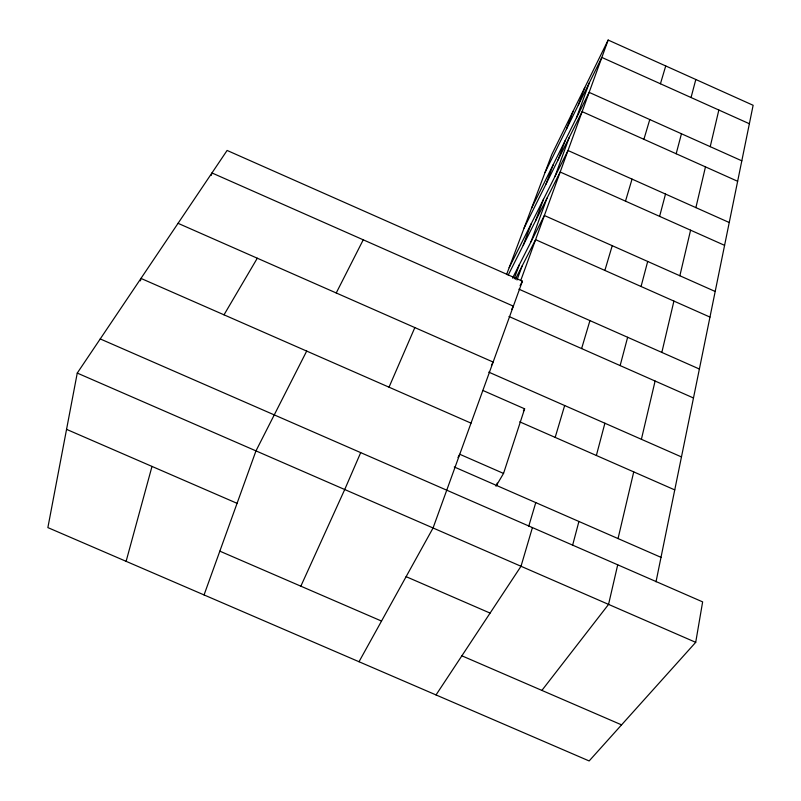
<?xml version="1.0" encoding="UTF-8"?>
<svg xmlns="http://www.w3.org/2000/svg" width="801" height="801" viewBox="0 0 801 801"><rect width="100%" height="100%" fill="white"/><g stroke="black" fill="none" stroke-linecap="round" stroke-linejoin="round"><path stroke-width="1.2" d="M359.008 661.736L433.061 527.989L522.402 281.191L227.104 150.448L77.256 373.076L47.87 527.599L589.146 760.95L695.709 642.332L702.637 601.881L100.235 338.933M656.019 581.816L753.13 105.281L608.159 40.05L551.819 154.483L506.572 274.553M140.425 280.831L140.976 278.418L471.018 423.138M617.711 564.815L608.56 604.395L541.887 690.412M618.042 538.572L633.731 471.889M641.401 439.288L655.098 381.026M661.836 352.42L673.911 301.076M679.859 275.764L690.582 230.177M695.889 207.629L705.471 166.878M710.227 146.653L718.847 110.017M211.334 175.359L211.955 172.946L513.361 306.162L511.639 309.476M572.575 545.401L578.913 521.471M596.365 455.489L604.895 423.228M620.144 365.586L627.634 337.281M641.06 286.498L647.689 261.456M659.613 216.36L665.511 194.062M676.174 153.762L681.461 133.757M691.053 97.522L695.819 79.499M126.117 561.341L152 466.422M532.415 527.579L521.01 566.277L436.024 694.938M528.73 526.257L535.769 502.607M555.173 437.406L564.665 405.526M581.616 348.575L589.937 320.61M604.875 270.428L612.234 245.687M625.491 201.151L632.049 179.114M643.904 139.304L649.781 119.549M660.435 83.765L665.731 65.952M495.999 486.217L503.539 473.431L524.625 408.81L482.853 390.447M496.46 485.426L497.231 483.073M204.055 594.933L255.97 450.883L306.693 351.078M520.74 280.51L608.159 40.05M516.995 280L522.132 265.982M531.013 241.762L547.023 198.117M554.953 176.5L569.281 137.412M576.4 118.007L589.306 82.803M514.192 278.638L519.308 264.781M535.479 221.016L543.489 199.329M557.987 160.07L565.196 140.565M578.272 105.151L584.79 87.509M523.203 245.346L531.293 223.599M545.962 184.19L553.261 164.595M566.507 128.991L573.115 111.229M360.7 452.625L344.72 489.521L300.846 586.182M389.026 387.183L414.838 327.579M545.06 172.415L601.841 57.432L749.376 123.744M531.534 208.32L589.135 92.365L741.816 160.821M524.094 228.055L582.127 111.639L737.641 181.286M509.176 267.654L567.999 150.508L729.24 222.518M508.184 275.144L560.179 172.015L724.595 245.346M336.23 292.966L363.243 239.819M512.53 278.097L544.37 215.509L715.193 291.474M515.353 279.239L535.589 239.669L709.966 317.086M520.109 285.607L522.402 281.191M491.434 365.276L493.126 362.052L178.052 223.319M457.992 457.521L459.744 454.267L503.539 473.431M523.383 410.963L524.625 408.81M224.01 314.823L257.301 258.212M219.834 551.158L381.526 621.065M461.867 655.809L621.566 724.865M66.553 429.356L237.066 503.328M406.117 576.66L490.082 613.095M454.267 466.973L661.005 557.356M77.256 373.076L695.709 642.332M519.739 421.837L674.752 489.902M488.75 372.125L681.471 456.93M518.908 289.171L699.383 369.031M508.985 316.495L693.486 397.987"/></g></svg>
